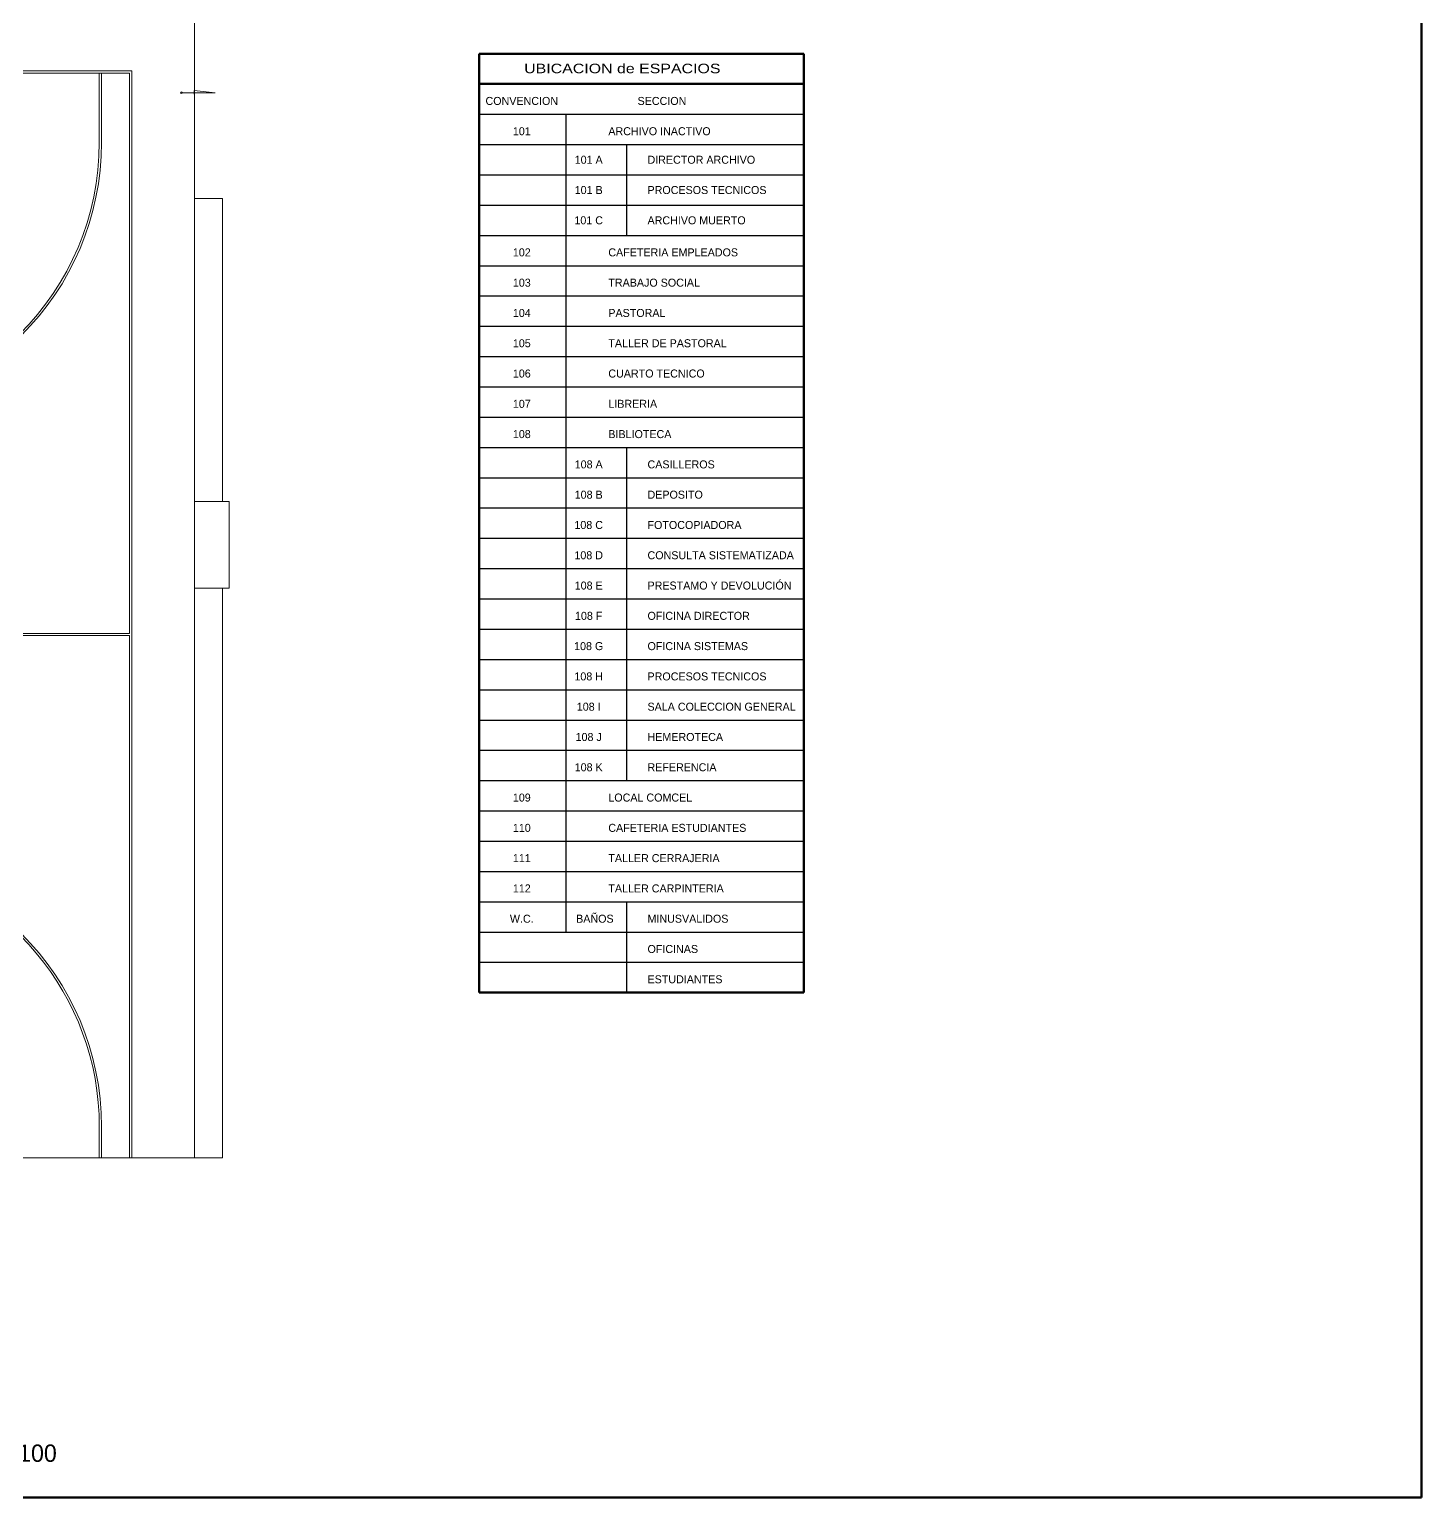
# Model space of a CAD drawing. Header units: millimetres. Extents: x 189.5 to 285.5, y -15 to 51.
# Drawn here: x 253.35 to 285.52, y -14.99 to 18.95 of the extents above; entities that cross this region are included whole.
import ezdxf
from ezdxf.enums import TextEntityAlignment as Align

# ---------------------------------------------------------------- set-up
doc = ezdxf.new("R2010")
doc.units = ezdxf.units.MM
doc.header["$LTSCALE"] = 0.005
doc.header["$MEASUREMENT"] = 0
for name, color, linetype, lineweight in [('Aux', 1, 'Continuous', 9), ('F', 9, 'Continuous', 100), ('gradas', 2, 'Continuous', 20), ('Hatch', 11, 'Continuous', 9), ('muebles', 2, 'Continuous', 20)]:
    doc.layers.add(name, color=color, linetype=linetype, lineweight=lineweight)
doc.layers.add('text', color=1, linetype='Continuous')
doc.styles.get("Standard").update_dxf_attribs({"font": 'ERASMD.TTF', "height": 0.185})

msp = doc.modelspace()

# ---------------------------------------------------------------- hatches: boundary and pattern name
at = {"layer": 'Hatch'}
h = msp.add_hatch(dxfattribs=at)
h.set_pattern_fill('NET', color=256, scale=6, style=0)
h.set_pattern_definition([(0, (-337.5335, 81.3757), (0, 0.75), []), (90, (-337.5335, 81.3757), (-0.75, 5e-17), [])])
h.paths.add_polyline_path([(252.104, 22.986, -2.414214), (252.102, 22.987), (252.089, 22.987), (252.089, 22.986), (251.639, 22.986), (251.139, 22.986), (248.709, 22.986), (248.689, 22.986), (247.989, 22.986), (247.539, 22.986), (246.544, 22.986), (245.694, 22.986), (245.394, 22.986), (243.744, 22.986), (242.744, 22.986), (240.994, 22.986), (240.694, 22.986), (239.844, 22.986), (238.794, 22.986), (238.394, 22.986), (238.194, 22.986), (237.214, 22.986), (234.784, 22.986), (234.764, 22.986), (234.764, 22.986), (234.192, 22.986), (234.192, 22.324), (234.192, 20.228), (234.192, 19.636), (234.192, 19.269), (234.192, 18.319), (234.192, 17.611), (234.192, 17.261), (234.092, 17.261), (234.092, 16.673), (234.092, 13.931), (234.092, 13.186), (234.092, 12.886), (234.092, 11.286), (237.544, 11.286), (237.544, 12.836), (237.294, 12.836), (236.894, 12.836), (236.894, 13.236), (237.294, 13.236), (237.544, 13.236), (237.544, 19.556), (252.119, 19.556), (252.119, 19.649), (252.071, 19.649), (252.119, 20.134), (252.119, 19.556), (257.464, 19.556), (257.464, 20.186), (257.164, 20.186), (257.164, 20.486), (257.264, 20.486), (257.264, 22.986), (256.714, 22.986), (255.337, 22.986, -0.419905), (254.648, 22.273), (254.648, 22.271), (254.641, 22.271), (254.641, 22.27, -1.126482), (254.628, 22.271), (254.622, 22.271), (254.622, 22.987), (254.601, 22.987), (254.601, 24.746), (257.264, 24.746), (257.264, 23.386), (257.414, 23.386), (257.414, 25.341), (257.264, 25.341), (257.264, 24.896), (251.789, 24.896), (251.789, 26.436), (251.639, 26.436), (251.639, 23.286), (251.789, 23.286), (251.789, 24.746), (254.451, 24.746), (254.451, 23.136), (252.833, 23.136), (252.833, 22.986), (252.818, 22.986, -0.419905), (252.13, 22.273), (252.13, 22.271), (252.122, 22.271), (252.122, 22.27, -1.126482), (252.11, 22.271), (252.104, 22.271)])
h.paths.add_polyline_path([(240.644, 20.486), (240.644, 20.186), (240.344, 20.186), (240.344, 20.486)], flags=17)
h.paths.add_polyline_path([(237.244, 20.186), (236.944, 20.186), (236.944, 20.486), (237.244, 20.486)], flags=17)
h.paths.add_polyline_path([(243.694, 20.486), (243.994, 20.486), (243.994, 20.186), (243.694, 20.186)], flags=17)
h.paths.add_polyline_path([(237.244, 16.936), (237.244, 16.636), (236.944, 16.636), (236.944, 16.936)], flags=16)
h.paths.add_polyline_path([(247.044, 20.486), (247.344, 20.486), (247.344, 20.186), (247.044, 20.186)], flags=17)
h.paths.add_polyline_path([(250.364, 20.486), (250.664, 20.486), (250.664, 20.186), (250.364, 20.186)], flags=17)
h.paths.add_polyline_path([(252.117, 22.276, -0.038968), (252.118, 22.276, -0.972815), (252.115, 22.264, -1.041803), (252.118, 22.276, -21.895407)], flags=17)
h.paths.add_polyline_path([(253.714, 20.486), (254.014, 20.486), (254.014, 20.186), (253.714, 20.186)], flags=17)
h.paths.add_polyline_path([(254.628, 22.27, 1796152.363669), (254.628, 22.27)], flags=16)
h.paths.add_polyline_path([(234.275, 19.113), (234.862, 19.113), (234.862, 18.83), (234.275, 18.83)], flags=24)
h.paths.add_polyline_path([(255.747, 22.375), (255.747, 22.962), (256.03, 22.962), (256.03, 22.375)], flags=24)
h.paths.add_polyline_path([(255.747, 20.955), (255.747, 21.588), (256.03, 21.588), (256.03, 20.955)], flags=24)
h.paths.add_polyline_path([(248.873, 22.273), (248.873, 22.878), (249.156, 22.878), (249.156, 22.273)], flags=24)
h.paths.add_polyline_path([(244.842, 22.364), (244.842, 22.969), (245.126, 22.969), (245.126, 22.364)], flags=24)
h.paths.add_polyline_path([(244.842, 21.435), (244.842, 22.038), (245.126, 22.038), (245.126, 21.435)], flags=24)
h.paths.add_polyline_path([(245.146, 20.29), (245.146, 20.895), (245.429, 20.895), (245.429, 20.29)], flags=24)
h.paths.add_polyline_path([(244.842, 19.555), (244.842, 20.188), (245.126, 20.188), (245.126, 19.555)], flags=25)
h.paths.add_polyline_path([(245.212, 16.998), (245.212, 19.897), (244.655, 19.897), (244.655, 16.998)], flags=25)

# ---------------------------------------------------------------- linework, layer by layer
at = {"layer": 'Aux'}
for p, q in [((248.762, 17.986), (255.712, 17.986)), ((255.712, 17.986), (255.712, -7.135)), ((251.712, 17.936), (255.662, 17.936)), ((254.962, 16.336), (254.962, 17.936)), ((255.012, 16.336), (255.012, 17.936)), ((255.662, 17.936), (255.662, 4.986)), ((256.859, 17.484), (257.637, 17.484)), ((257.637, 17.484), (257.153, 17.532)), ((257.153, 17.532), (257.153, 17.448)), ((250.562, 4.986), (255.662, 4.986)), ((250.562, 4.936), (255.662, 4.936)), ((255.662, 4.936), (255.662, -7.135)), ((255.662, -5.964), (255.662, -7.135)), ((255.712, -5.964), (255.712, -7.135)), ((254.962, -6.414), (254.962, -7.135)), ((255.012, -6.414), (255.012, -7.135)), ((255.662, -7.135), (241.712, -7.135)), ((247.865, -7.135), (257.812, -7.135))]:
    msp.add_line(p, q, dxfattribs=at)
msp.add_circle((256.859, 17.484), 0.02, dxfattribs=at)
for centre, radius, start, end in [((248.712, 16.336), 6.3, 180, 0), ((248.712, 16.336), 6.25, 180, 0), ((248.712, -6.414), 6.3, 0, 180), ((248.712, -6.414), 6.25, 0, 159.646)]:
    msp.add_arc(centre, radius, start, end, dxfattribs=at)
at = {"layer": 'F'}
for p, q in [((285.516, -14.986), (285.516, 51.014)), ((263.742, 18.386), (263.742, 14.186)), ((263.742, 18.386), (271.242, 18.386)), ((271.242, 18.386), (271.242, 14.186)), ((263.742, 17.686), (271.242, 17.686)), ((263.742, 14.186), (263.742, -3.314)), ((271.242, 14.186), (271.242, -3.314)), ((263.742, -3.314), (271.242, -3.314)), ((189.516, -14.986), (285.516, -14.986))]:
    msp.add_line(p, q, dxfattribs=at)
at = {"layer": 'gradas', "linetype": 'Continuous'}
msp.add_line((257.162, 15.036), (257.162, 19.556), dxfattribs=at)
at = {"layer": 'muebles'}
for p, q in [((257.162, -7.135), (257.162, 15.036)), ((257.162, 15.036), (257.812, 15.036)), ((257.812, 8.036), (257.812, 15.036)), ((257.162, 8.036), (257.962, 8.036)), ((257.962, 6.036), (257.962, 8.036)), ((257.162, 6.036), (257.962, 6.036)), ((257.812, -7.135), (257.812, 6.036))]:
    msp.add_line(p, q, dxfattribs=at)
at = {"layer": 'text'}
for p, q in [((263.742, 16.986), (271.242, 16.986)), ((265.742, 16.986), (265.742, 14.186)), ((263.742, 16.286), (271.242, 16.286)), ((263.742, 16.286), (271.242, 16.286)), ((267.142, 16.286), (267.142, 14.186)), ((263.742, 15.586), (271.242, 15.586)), ((263.742, 14.886), (271.242, 14.886)), ((263.742, 14.186), (271.242, 14.186)), ((263.742, 14.186), (271.242, 14.186)), ((265.742, 14.186), (265.742, -1.914)), ((263.742, 13.486), (271.242, 13.486)), ((263.742, 12.786), (271.242, 12.786)), ((263.742, 12.086), (271.242, 12.086)), ((263.742, 11.386), (271.242, 11.386)), ((263.742, 10.686), (271.242, 10.686)), ((263.742, 9.986), (271.242, 9.986)), ((263.742, 9.286), (271.242, 9.286)), ((267.142, 9.286), (267.142, 1.586)), ((263.742, 8.586), (271.242, 8.586)), ((263.742, 7.886), (271.242, 7.886)), ((263.742, 7.186), (271.242, 7.186)), ((263.742, 6.486), (271.242, 6.486)), ((263.742, 5.786), (271.242, 5.786)), ((263.742, 5.086), (271.242, 5.086)), ((263.742, 4.386), (271.242, 4.386)), ((263.742, 3.686), (271.242, 3.686)), ((263.742, 2.986), (271.242, 2.986)), ((263.742, 2.286), (271.242, 2.286)), ((263.742, 1.586), (271.242, 1.586)), ((263.742, 0.886), (271.242, 0.886)), ((263.742, 0.186), (271.242, 0.186)), ((263.742, -0.514), (271.242, -0.514)), ((263.742, -1.214), (271.242, -1.214)), ((267.142, -1.214), (267.142, -3.314)), ((263.742, -1.914), (271.242, -1.914)), ((263.742, -2.614), (271.242, -2.614))]:
    msp.add_line(p, q, dxfattribs=at)

# ---------------------------------------------------------------- texts
at = {"layer": 'text', "width": 1.25}
msp.add_text('UBICACION de ESPACIOS', height=0.22, dxfattribs=at).set_placement((267.047, 17.934), align=Align.CENTER)
at = {"layer": 'text'}
for s, height, p in [('CONVENCION', 0.185, (264.724, 17.201)), ('SECCION', 0.185, (267.963, 17.201)), ('101', 0.185, (264.724, 16.501)), ('101 A', 0.185, (266.27, 15.842)), ('101 B', 0.185, (266.27, 15.142)), ('101 C', 0.185, (266.27, 14.442)), ('102', 0.185, (264.724, 13.701)), ('103', 0.185, (264.724, 13.001)), ('104', 0.185, (264.724, 12.301)), ('105', 0.185, (264.724, 11.601)), ('106', 0.185, (264.724, 10.901)), ('107', 0.185, (264.724, 10.201)), ('108', 0.185, (264.724, 9.501)), ('108 A', 0.185, (266.27, 8.801)), ('108 B', 0.185, (266.27, 8.101)), ('108 C', 0.185, (266.27, 7.401)), ('108 D', 0.185, (266.27, 6.701)), ('108 E', 0.185, (266.27, 6.001)), ('108 F', 0.185, (266.27, 5.301)), ('108 G', 0.185, (266.27, 4.601)), ('108 H', 0.185, (266.27, 3.901)), ('108 I', 0.185, (266.27, 3.201)), ('108 J', 0.185, (266.27, 2.501)), ('108 K', 0.185, (266.27, 1.801)), ('109', 0.185, (264.724, 1.101)), ('110', 0.185, (264.724, 0.401)), ('111', 0.185, (264.724, -0.299)), ('112', 0.185, (264.724, -0.999)), ('W.C.', 0.185, (264.724, -1.699)), ('Esc.       1 : 100', 0.4, (252.121, -14.159))]:
    msp.add_text(s, height=height, dxfattribs=at).set_placement(p, align=Align.CENTER)
for s, p in [('ARCHIVO INACTIVO', (266.724, 16.501)), ('DIRECTOR ARCHIVO', (267.629, 15.842)), ('PROCESOS TECNICOS', (267.629, 15.142)), ('ARCHIVO MUERTO', (267.629, 14.442)), ('CAFETERIA EMPLEADOS', (266.724, 13.701)), ('TRABAJO SOCIAL', (266.724, 13.001)), ('PASTORAL', (266.724, 12.301)), ('TALLER DE PASTORAL', (266.724, 11.601)), ('CUARTO TECNICO', (266.724, 10.901)), ('LIBRERIA', (266.724, 10.201)), ('BIBLIOTECA', (266.724, 9.501)), ('CASILLEROS', (267.629, 8.801)), ('DEPOSITO', (267.629, 8.101)), ('FOTOCOPIADORA', (267.629, 7.401)), ('CONSULTA SISTEMATIZADA', (267.629, 6.701)), ('PRESTAMO Y DEVOLUCIÓN', (267.629, 6.001)), ('OFICINA DIRECTOR', (267.629, 5.301)), ('OFICINA SISTEMAS', (267.629, 4.601)), ('PROCESOS TECNICOS', (267.629, 3.901)), ('SALA COLECCION GENERAL', (267.629, 3.201)), ('HEMEROTECA', (267.629, 2.501)), ('REFERENCIA', (267.629, 1.801)), ('LOCAL COMCEL', (266.724, 1.101)), ('CAFETERIA ESTUDIANTES', (266.724, 0.401)), ('TALLER CERRAJERIA', (266.724, -0.299)), ('TALLER CARPINTERIA', (266.724, -0.999)), ('BAÑOS', (265.98, -1.699)), ('MINUSVALIDOS', (267.629, -1.699)), ('OFICINAS', (267.629, -2.399)), ('ESTUDIANTES', (267.629, -3.099))]:
    msp.add_text(s, height=0.185, dxfattribs=at).set_placement(p)

doc.saveas('drawing.dxf')
